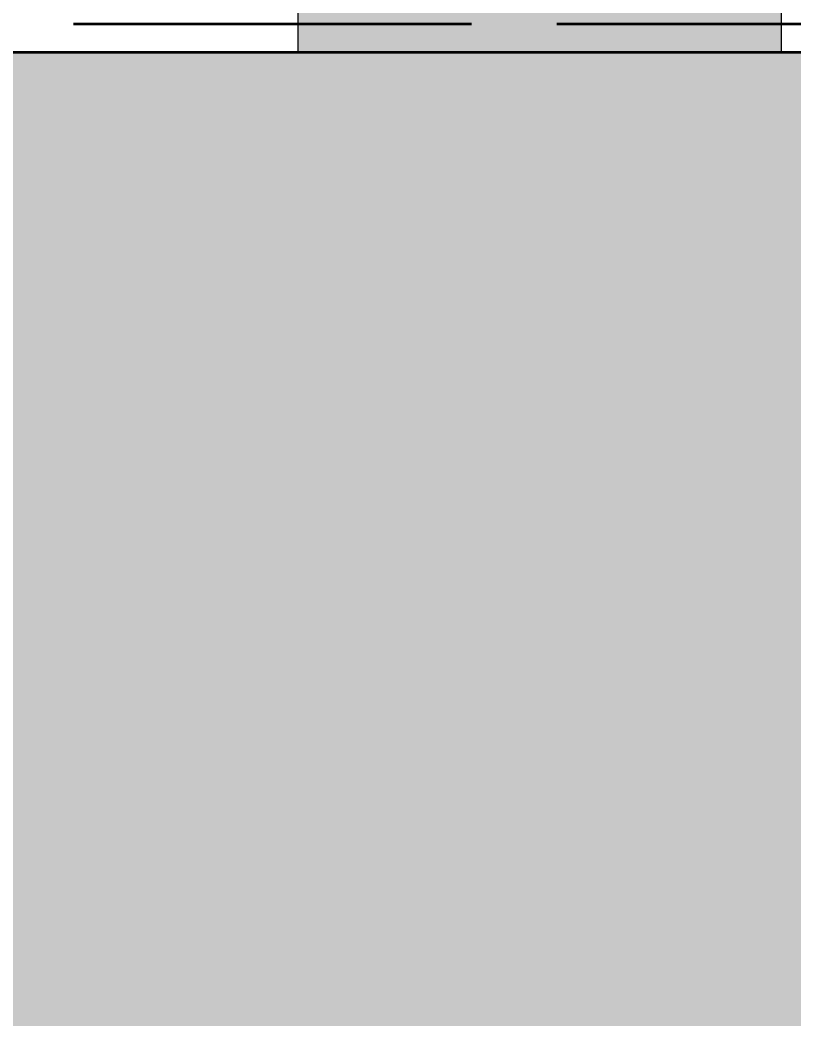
# Model space of a CAD drawing. Header units: millimetres. Extents: x -3624 to 35773, y -5396 to 4924.
# Drawn here: x 17183 to 18143, y 1140 to 2380 of the extents above; entities that cross this region are included whole.
import ezdxf

# ---------------------------------------------------------------- set-up
doc = ezdxf.new("R2010")
doc.units = ezdxf.units.MM
doc.linetypes.add('DASH_494_106', pattern=[599.722222, 493.888889, -105.833333])
for name, color, linetype in [('GEOFAB', 5, 'Continuous'), ('MANHOLES', 7, 'Continuous'), ('MODULE_ART', 7, 'Continuous'), ('TANK', 7, 'Continuous')]:
    doc.layers.add(name, color=color, linetype=linetype)

# ---------------------------------------------------------------- blocks, each defined once
blk = doc.blocks.new('atlancube_face')
at = {"true_color": 0x000000}
blk.add_solid([(-1.8, -1.8), (1151.8, -1.8), (-1.8, 781.8), (1151.8, 781.8)], dxfattribs=at)

msp = doc.modelspace()

# ---------------------------------------------------------------- linework, layer by layer
at = {"layer": 'GEOFAB', "color": 5, "linetype": 'DASH_494_106', "lineweight": 53}
msp.add_lwpolyline([(-35.3, -35.3), (34535.3, -35.3), (34535.3, 2375.3), (-35.3, 2375.3)], close=True, dxfattribs=at)
at = {"layer": 'MANHOLES', "lineweight": 30}
msp.add_lwpolyline([(17527.5, 2340), (18127.5, 2340), (18127.5, 3000), (17527.5, 3000)], close=True, dxfattribs=at)
msp.add_lwpolyline([(17527.5, 2340), (18127.5, 2340), (18127.5, 3000), (17527.5, 3000)], close=True, dxfattribs=at)
at = {"layer": 'MANHOLES', "true_color": 0xb8b8b8}
msp.add_solid([(17527.5, 2340), (18127.5, 2340), (17527.5, 3000), (18127.5, 3000)], dxfattribs=at)
msp.add_solid([(17527.5, 2340), (18127.5, 2340), (17527.5, 3000), (18127.5, 3000)], dxfattribs=at)
at = {"layer": 'TANK', "lineweight": 53}
msp.add_lwpolyline([(0, 0), (34500, 0), (34500, 2340), (0, 2340)], close=True, dxfattribs=at)

# ---------------------------------------------------------------- block references
at = {"layer": 'MODULE_ART'}
for p in [(16100, 1560), (17250, 1560), (16100, 780), (17250, 780)]:
    msp.add_blockref('atlancube_face', p, dxfattribs=at)

doc.saveas('drawing.dxf')
